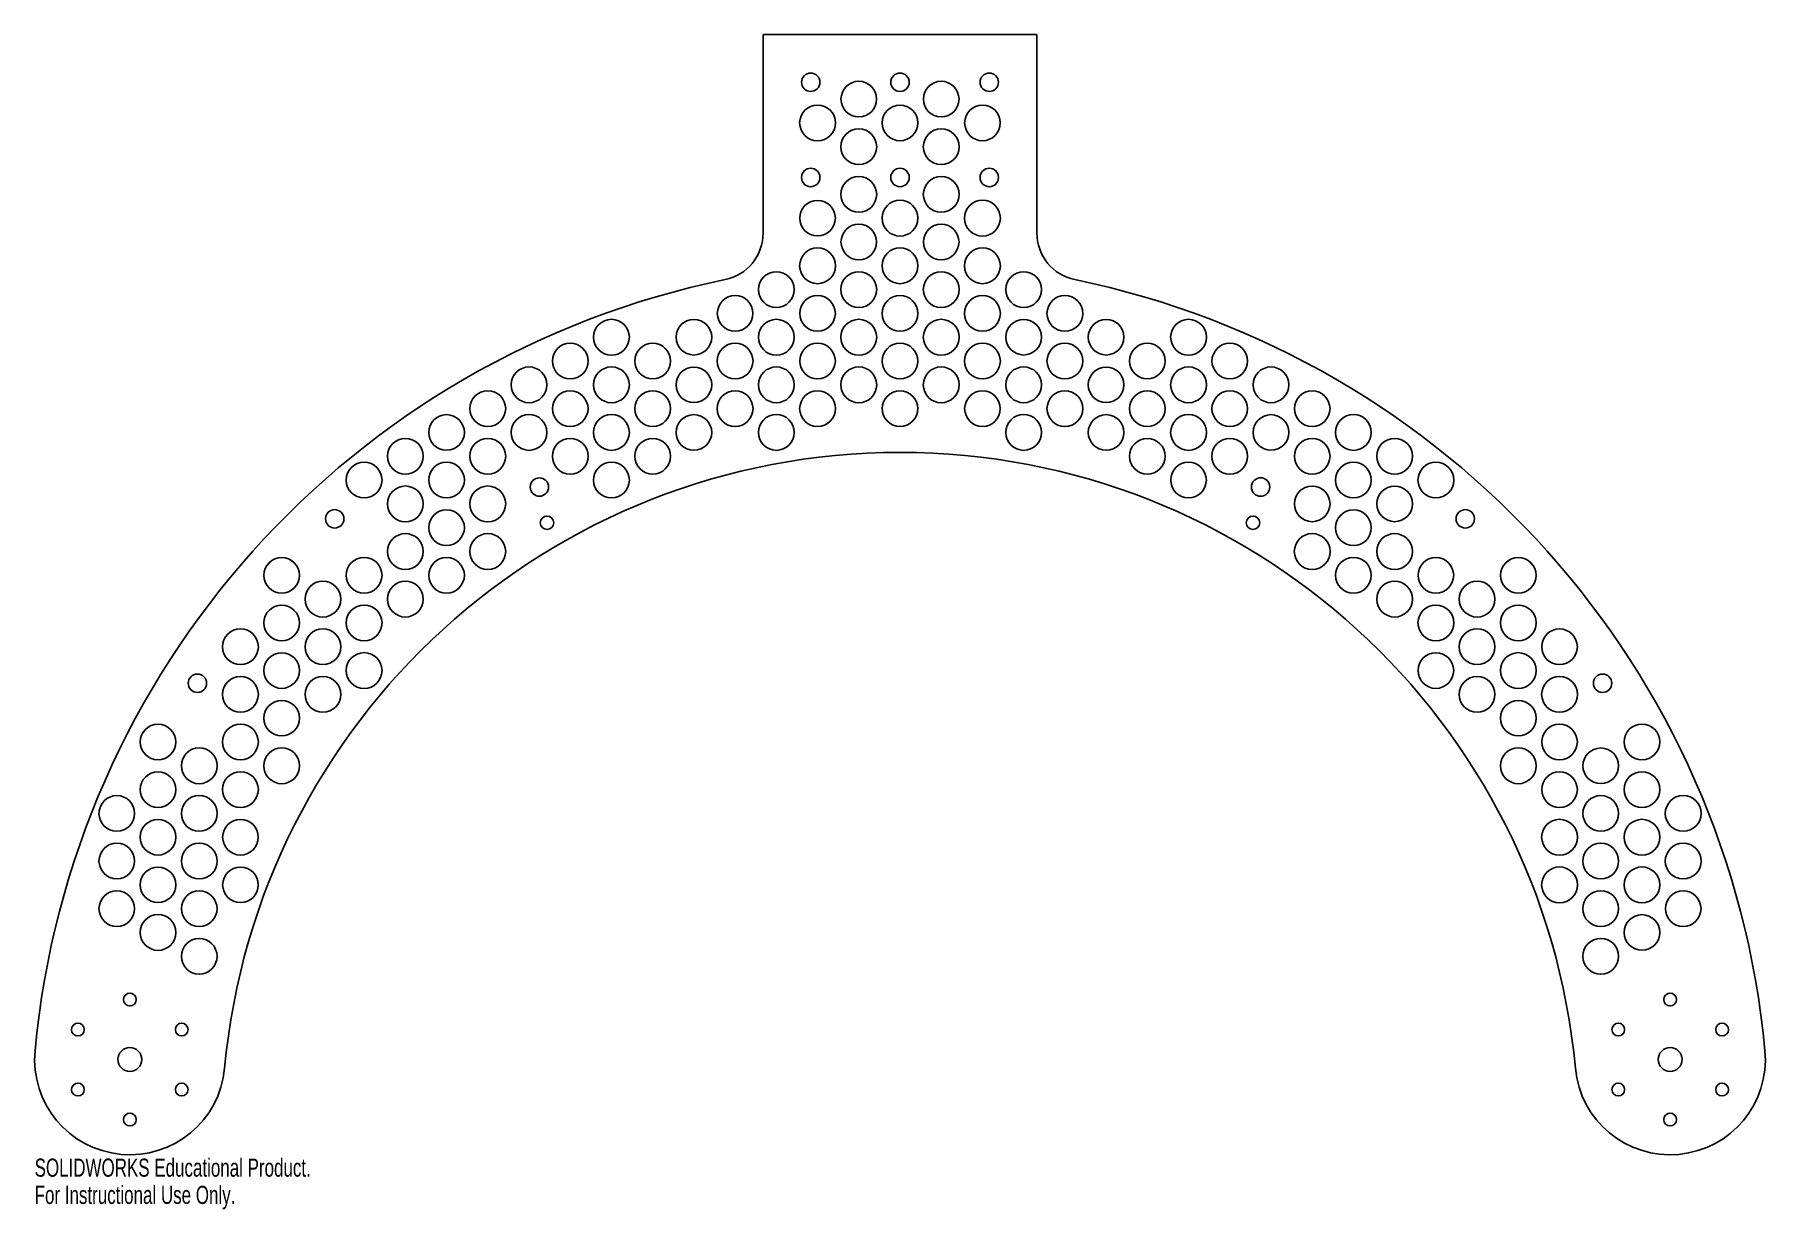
# Model space of a CAD drawing. Header units: inches. Extents: x -9.1 to 9.1, y -12.3 to 0.
import ezdxf

# ---------------------------------------------------------------- set-up
doc = ezdxf.new("R2010")
doc.units = ezdxf.units.IN
doc.header["$MEASUREMENT"] = 0
doc.styles.add('SLDTEXTSTYLE0', font='TXT', dxfattribs={"width": 0.7})

msp = doc.modelspace()

# ---------------------------------------------------------------- linework, layer by layer
at = {"color": 7, "linetype": 'Continuous', "lineweight": 25}
for p, q in [((-1.438, 0), (1.438, 0)), ((-1.438, -2.083), (-1.438, 0)), ((1.438, 0), (1.438, -2.083))]:
    msp.add_line(p, q, dxfattribs=at)
for centre, radius in [((-0.938, -0.5), 0.0968), ((-0.433, -0.677), 0.187), ((0, -0.5), 0.0968), ((0.433, -0.677), 0.187), ((0.938, -0.5), 0.0968), ((-0.866, -0.927), 0.188), ((0, -0.927), 0.187), ((0.866, -0.927), 0.187), ((-0.433, -1.177), 0.188), ((0.433, -1.177), 0.188), ((-0.938, -1.5), 0.0968), ((0, -1.5), 0.0968), ((0.938, -1.5), 0.0968), ((-0.433, -1.677), 0.188), ((0.433, -1.677), 0.188), ((-0.866, -1.927), 0.187), ((0, -1.927), 0.188), ((0.866, -1.927), 0.188), ((-0.433, -2.177), 0.187), ((0.433, -2.177), 0.187), ((-0.866, -2.427), 0.188), ((0, -2.427), 0.188), ((0.866, -2.427), 0.188), ((-1.299, -2.677), 0.188), ((-0.433, -2.677), 0.188), ((0.433, -2.677), 0.188), ((1.299, -2.677), 0.188), ((-1.732, -2.927), 0.187), ((-0.866, -2.927), 0.187), ((0, -2.927), 0.188), ((0.866, -2.927), 0.188), ((1.732, -2.927), 0.188), ((-3.031, -3.177), 0.188), ((-2.165, -3.177), 0.187), ((-1.299, -3.177), 0.188), ((-0.433, -3.177), 0.188), ((0.433, -3.177), 0.188), ((1.299, -3.177), 0.187), ((2.165, -3.177), 0.187), ((3.031, -3.177), 0.188), ((-3.464, -3.427), 0.188), ((-2.598, -3.427), 0.188), ((-1.732, -3.427), 0.188), ((-0.866, -3.427), 0.187), ((0, -3.427), 0.188), ((0.866, -3.427), 0.188), ((1.732, -3.427), 0.188), ((2.598, -3.427), 0.187), ((3.464, -3.427), 0.187), ((-3.897, -3.677), 0.188), ((-3.031, -3.677), 0.188), ((-2.165, -3.677), 0.187), ((-1.299, -3.677), 0.188), ((-0.433, -3.677), 0.188), ((0.433, -3.677), 0.188), ((1.299, -3.677), 0.188), ((2.165, -3.677), 0.187), ((3.031, -3.677), 0.188), ((3.897, -3.677), 0.188), ((-4.33, -3.927), 0.188), ((-3.464, -3.927), 0.187), ((-2.598, -3.927), 0.188), ((-1.732, -3.927), 0.188), ((-0.866, -3.927), 0.188), ((0, -3.927), 0.187), ((0.866, -3.927), 0.187), ((1.732, -3.927), 0.188), ((2.598, -3.927), 0.187), ((3.464, -3.927), 0.187), ((4.33, -3.927), 0.187), ((-4.763, -4.177), 0.187), ((-3.897, -4.177), 0.188), ((-3.031, -4.177), 0.188), ((-2.165, -4.177), 0.187), ((-1.299, -4.177), 0.188), ((1.299, -4.177), 0.188), ((2.165, -4.177), 0.187), ((3.031, -4.177), 0.188), ((3.897, -4.177), 0.187), ((4.763, -4.177), 0.188), ((-5.196, -4.427), 0.188), ((-4.33, -4.427), 0.188), ((-3.464, -4.427), 0.188), ((-2.598, -4.427), 0.188), ((2.598, -4.427), 0.187), ((3.464, -4.427), 0.188), ((4.33, -4.427), 0.187), ((5.196, -4.427), 0.188), ((-5.629, -4.677), 0.188), ((-4.763, -4.677), 0.187), ((-3.031, -4.677), 0.188), ((3.031, -4.677), 0.187), ((4.763, -4.677), 0.188), ((5.629, -4.677), 0.188), ((-3.788, -4.75), 0.0967), ((3.788, -4.75), 0.0968), ((-5.196, -4.927), 0.188), ((-4.33, -4.927), 0.188), ((4.33, -4.927), 0.187), ((5.196, -4.927), 0.187), ((-5.938, -5.084), 0.0968), ((-4.763, -5.177), 0.187), ((-3.708, -5.125), 0.0703), ((3.708, -5.125), 0.0703), ((4.763, -5.177), 0.188), ((5.938, -5.084), 0.0967), ((-5.196, -5.427), 0.188), ((-4.33, -5.427), 0.188), ((4.33, -5.427), 0.188), ((5.196, -5.427), 0.188), ((-6.495, -5.677), 0.187), ((-5.629, -5.677), 0.188), ((-4.763, -5.677), 0.187), ((4.763, -5.677), 0.188), ((5.629, -5.677), 0.187), ((6.495, -5.677), 0.187), ((-6.062, -5.927), 0.188), ((-5.196, -5.927), 0.188), ((5.196, -5.927), 0.188), ((6.062, -5.927), 0.188), ((-6.495, -6.177), 0.187), ((-5.629, -6.177), 0.188), ((5.629, -6.177), 0.188), ((6.495, -6.177), 0.188), ((-6.928, -6.427), 0.188), ((-6.062, -6.427), 0.188), ((6.062, -6.427), 0.188), ((6.928, -6.427), 0.187), ((-6.495, -6.677), 0.187), ((-5.629, -6.677), 0.188), ((5.629, -6.677), 0.187), ((6.495, -6.677), 0.188), ((-7.38, -6.81), 0.0968), ((7.38, -6.81), 0.0968), ((-6.928, -6.927), 0.188), ((-6.062, -6.927), 0.188), ((6.062, -6.927), 0.188), ((6.928, -6.927), 0.188), ((-6.495, -7.177), 0.187), ((6.495, -7.177), 0.187), ((-7.794, -7.427), 0.187), ((-6.928, -7.427), 0.188), ((6.928, -7.427), 0.187), ((7.794, -7.427), 0.188), ((-7.361, -7.677), 0.188), ((-6.495, -7.677), 0.188), ((6.495, -7.677), 0.188), ((7.361, -7.677), 0.187), ((-7.794, -7.927), 0.187), ((-6.928, -7.927), 0.188), ((6.928, -7.927), 0.187), ((7.794, -7.927), 0.188), ((-8.227, -8.177), 0.187), ((-7.361, -8.177), 0.188), ((7.361, -8.177), 0.187), ((8.227, -8.177), 0.188), ((-7.794, -8.427), 0.187), ((-6.928, -8.427), 0.187), ((6.928, -8.427), 0.188), ((7.794, -8.427), 0.188), ((-8.227, -8.677), 0.187), ((-7.361, -8.677), 0.188), ((7.361, -8.677), 0.188), ((8.227, -8.677), 0.188), ((-7.794, -8.927), 0.187), ((-6.928, -8.927), 0.187), ((6.928, -8.927), 0.188), ((7.794, -8.927), 0.188), ((-8.227, -9.177), 0.187), ((-7.361, -9.177), 0.187), ((7.361, -9.177), 0.188), ((8.227, -9.177), 0.187), ((-7.794, -9.427), 0.188), ((7.794, -9.427), 0.187), ((-7.361, -9.677), 0.187), ((7.361, -9.677), 0.188), ((-8.09, -10.131), 0.0669), ((8.09, -10.131), 0.0669), ((-8.636, -10.446), 0.0669), ((-7.545, -10.446), 0.0669), ((7.545, -10.446), 0.0669), ((8.636, -10.446), 0.0669), ((-8.09, -10.761), 0.125), ((8.09, -10.761), 0.125), ((-8.636, -11.076), 0.0669), ((-7.545, -11.076), 0.0669), ((7.545, -11.076), 0.0669), ((8.636, -11.076), 0.0669), ((-8.09, -11.391), 0.0669), ((8.09, -11.391), 0.0669)]:
    msp.add_circle(centre, radius, dxfattribs=at)
for centre, radius, start, end in [((-1.938, -2.083), 0.5, 281.6129, 0), ((1.938, -2.083), 0.5, 180, 258.3871), ((0, -11.511), 9.125, 101.6129, 174.7036), ((0, -11.511), 9.125, 5.2964, 78.3871), ((0, -11.511), 7.125, 5.2964, 174.7036), ((-8.09, -10.761), 1, 174.7036, 354.7036), ((8.09, -10.761), 1, 185.2964, 5.2964)]:
    msp.add_arc(centre, radius, start, end, dxfattribs=at)

# ---------------------------------------------------------------- texts
at = {"color": 7, "linetype": 'Continuous', "char_height": 0.1903, "attachment_point": 1, "style": 'SLDTEXTSTYLE0'}
for s, insert in [('SOLIDWORKS Educational Product.', (-9.09, -11.801)), ('For Instructional Use Only.', (-9.09, -12.087))]:
    msp.add_mtext(s, dxfattribs=dict(at, insert=insert))

doc.saveas('drawing.dxf')
